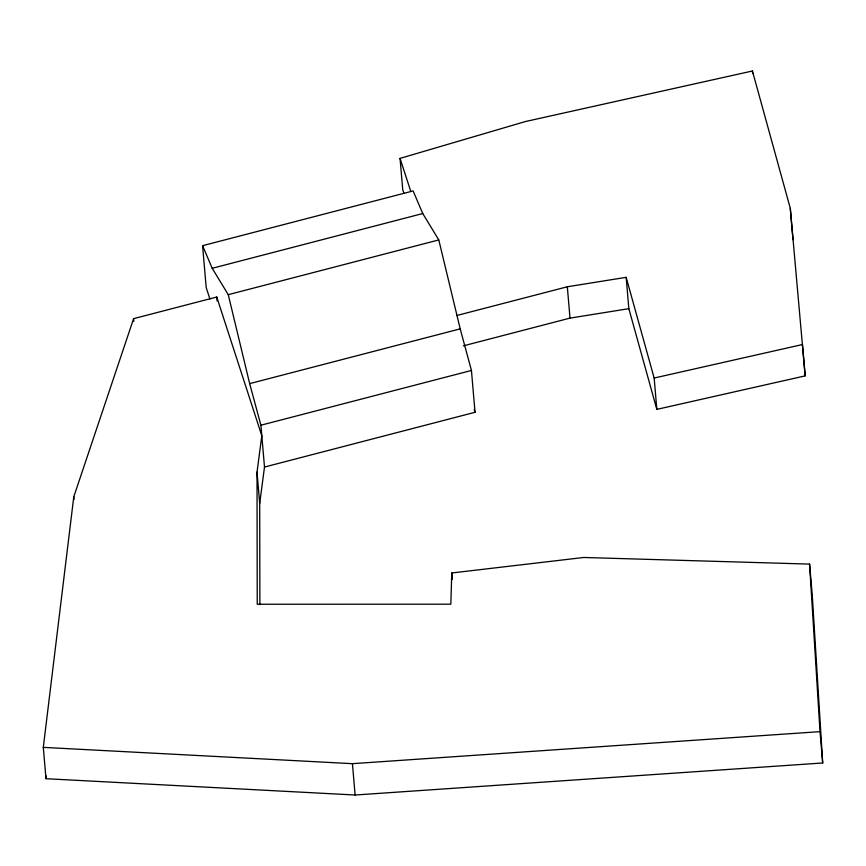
<?xml version="1.0" encoding="UTF-8"?>
<svg xmlns="http://www.w3.org/2000/svg" width="866" height="866" viewBox="0 0 866 866"><rect width="100%" height="100%" fill="white"/><g stroke="black" fill="none" stroke-linecap="round" stroke-linejoin="round"><path stroke-width="1.3" d="M451.781 572.978L450.829 604.197L257.234 604.241L257.018 472.132L261.803 435.706L216.76 297.027L133.602 318.656L73.783 496.781L43.3 747.369L45.985 778.707L355.114 795.01L822.7 762.978L812.276 595.451L809.58 564.102L583.716 557.477L451.781 572.978L452.344 579.516M45.985 778.707L46.309 776.023M259.876 604.576L259.703 503.471L264.498 467.045L260.904 425.217L249.668 383.616L228.256 294.678L212.213 268.298L202.59 245.684L413.125 190.931L422.749 213.545L438.791 239.925L460.203 328.864L471.44 370.464L475.033 412.292L264.498 467.045M403.967 193.519L402.733 189.719L400.049 158.381L525.424 121.543L752.424 70.99L790.29 208.338L805.163 375.876L656.839 409.38L628.846 308.675L626.161 277.337L567.317 286.776L456.739 315.527M212.213 268.298L422.749 213.545M228.256 294.678L438.791 239.925M249.668 383.616L460.203 328.864M463.332 345.859L570.012 318.114L628.846 308.675M260.904 425.217L471.44 370.464M656.839 409.38L654.155 378.031L802.479 344.538L805.163 375.876M43.3 747.369L352.43 763.671L820.015 731.64L822.7 762.978M400.049 158.381L410.744 191.289M474.2 409.726L475.033 412.292M209.908 299.008L206.184 287.512L202.59 245.684M626.161 277.337L654.155 378.031M790.29 208.338L792.975 239.676M752.424 70.99L752.651 73.599M567.317 286.776L570.012 318.114M352.43 763.671L355.114 795.01M257.018 472.132L259.703 503.471M216.76 297.027L217.095 300.946M133.602 318.656L133.829 321.264M73.783 496.781L74.011 499.39M809.58 564.102L820.015 731.64"/></g></svg>
